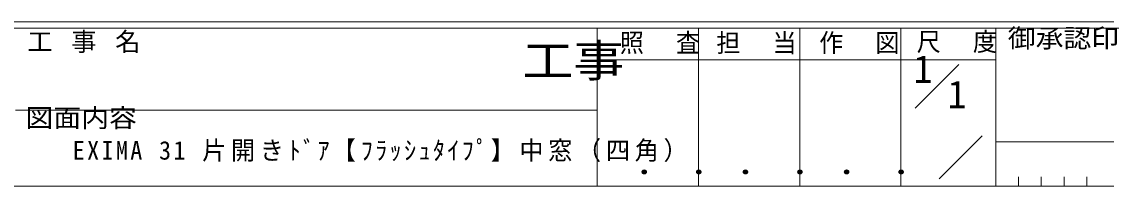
# Model space of a CAD drawing. Units: millimetres, scale not verified. Extents: x -594 to 539, y -420 to 386.
# Drawn here: x -36 to 307, y -420 to -368 of the extents above; entities that cross this region are included whole.
import ezdxf
from ezdxf.enums import TextEntityAlignment as Align

# ---------------------------------------------------------------- set-up
doc = ezdxf.new("R2010")
doc.units = ezdxf.units.MM
doc.header["$LTSCALE"] = 2
doc.layers.add('0-1_YKK_ZWAK', color=7, linetype='Continuous', lineweight=9)
doc.layers.add('0-2_USER1', color=3, linetype='Continuous')
doc.styles.add('ＭＳ ゴシック', font='')
doc.styles.get('ＭＳ ゴシック').set_extended_font_data('MS Gothic')

msp = doc.modelspace()

# ---------------------------------------------------------------- linework, layer by layer
at = {"layer": '0-1_YKK_ZWAK'}
for p, q in [((510, -368), (-590, -368)), ((456, -370), (-590, -370)), ((146, -370), (146, -420)), ((178, -370), (178, -420)), ((210, -370), (210, -420)), ((242, -370), (242, -420)), ((272, -370), (272, -420)), ((243.406, -379.999), (146, -379.999)), ((243.406, -379.999), (272, -379.999)), ((246.529, -395.337), (260.376, -381.49)), ((-38, -395.999), (146, -395.999)), ((254.103, -417.636), (267.709, -404.03)), ((272, -406), (416, -406)), ((279.2, -417), (279.2, -420)), ((286.4, -417), (286.4, -420)), ((293.6, -417), (293.6, -420)), ((300.8, -417), (300.8, -420)), ((-590, -420), (456, -420))]:
    msp.add_line(p, q, dxfattribs=at)

# ---------------------------------------------------------------- texts
at = {"layer": '0-1_YKK_ZWAK', "style": 'ＭＳ ゴシック', "width": 1.1}
for s, p in [('御承認印', (275.81, -377.904)), ('図面内容', (-34.832, -403.069))]:
    msp.add_text(s, height=5.865, dxfattribs=at).set_placement(p, align=Align.BOTTOM_LEFT)
at = {"layer": '0-1_YKK_ZWAK', "color": 2, "style": 'ＭＳ ゴシック', "width": 1.15}
msp.add_text('工事', height=10.26, dxfattribs=at).set_placement((122.331, -388.509), align=Align.BOTTOM_LEFT)
at = {"layer": '0-1_YKK_ZWAK', "color": 3, "style": 'ＭＳ ゴシック', "width": 1.15}
for p in [(152.364, -418.494), (184.364, -418.494), (216.364, -418.494)]:
    msp.add_text(' ． ．', height=7.331, dxfattribs=at).set_placement(p, align=Align.BOTTOM_LEFT)
at = {"layer": '0-1_YKK_ZWAK', "char_height": 5.865, "attachment_point": 7, "style": 'ＭＳ ゴシック'}
for s, insert in [('\\T1.16;工\\~事\\~名', (-34.268, -377.904)), ('\\T1.17;\\W0.95;照\\~\\~査', (153.127, -378.257)), ('\\T1.17;\\W0.95;担\\~\\~当', (183.649, -378.257)), ('\\T1.17;\\W0.95;作\\~\\~図', (216.171, -378.231)), ('\\T1.17;\\W0.95;尺\\~\\~度', (247.017, -377.91))]:
    msp.add_mtext(s, dxfattribs=dict(at, insert=insert))
at = {"layer": '0-2_USER1', "style": 'ＭＳ ゴシック'}
for p in [(246, -389.999), (256.762, -397.999)]:
    msp.add_text('1', height=8.798, dxfattribs=at).set_placement(p, align=Align.BOTTOM_LEFT)
at = {"layer": '0-2_USER1', "color": 7, "insert": (-19.885, -412.346), "char_height": 5.865, "attachment_point": 7, "style": 'ＭＳ ゴシック'}
msp.add_mtext('\\T1.2;\\W0.95;EXIMA\\~31\\~片開きﾄﾞｱ【ﾌﾗｯｼｭﾀｲﾌﾟ】中窓（四角）', dxfattribs=at)

doc.saveas('drawing.dxf')
